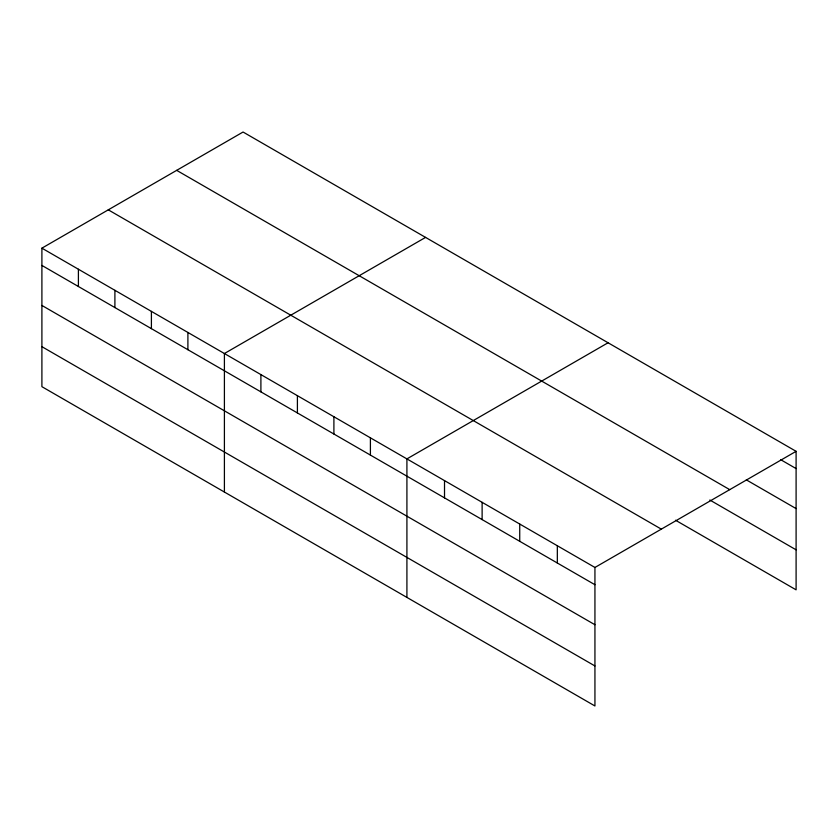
<?xml version="1.0" encoding="UTF-8"?>
<svg xmlns="http://www.w3.org/2000/svg" width="838" height="838" viewBox="0 0 838 838"><rect width="100%" height="100%" fill="white"/><g stroke="black" fill="none" stroke-linecap="round" stroke-linejoin="round"><path stroke-width="1.26" d="M41.9 248.163L594.938 567.462L594.938 705.973L41.9 386.674L41.9 248.163L243.062 132.027L796.1 451.326L796.1 589.837L675.533 520.23M425.568 237.395L224.406 353.531L224.406 492.042M608.063 342.763L406.912 458.899L406.912 597.41M594.938 567.462L796.1 451.326M780.618 459.643L796.1 468.589M746.323 479.86L796.1 508.603M176.682 170.355L729.72 489.643M709.828 500.014L796.1 549.822M108.28 209.835L661.318 529.134M41.9 265.426L594.938 584.725M41.9 305.441L594.938 624.739M41.9 346.67L594.938 665.959M557.333 545.748L557.333 563.01M519.728 524.033L519.728 541.296M482.122 502.318L482.122 519.591M444.517 480.614L444.517 497.877M370.406 437.824L370.406 455.086M333.901 416.748L333.901 434.021M297.406 395.683L297.406 412.945M260.901 374.607L260.901 391.87M187.901 332.456L187.901 349.718M151.406 311.38L151.406 328.653M114.9 290.315L114.9 307.577M78.405 269.239L78.405 286.502"/></g></svg>
